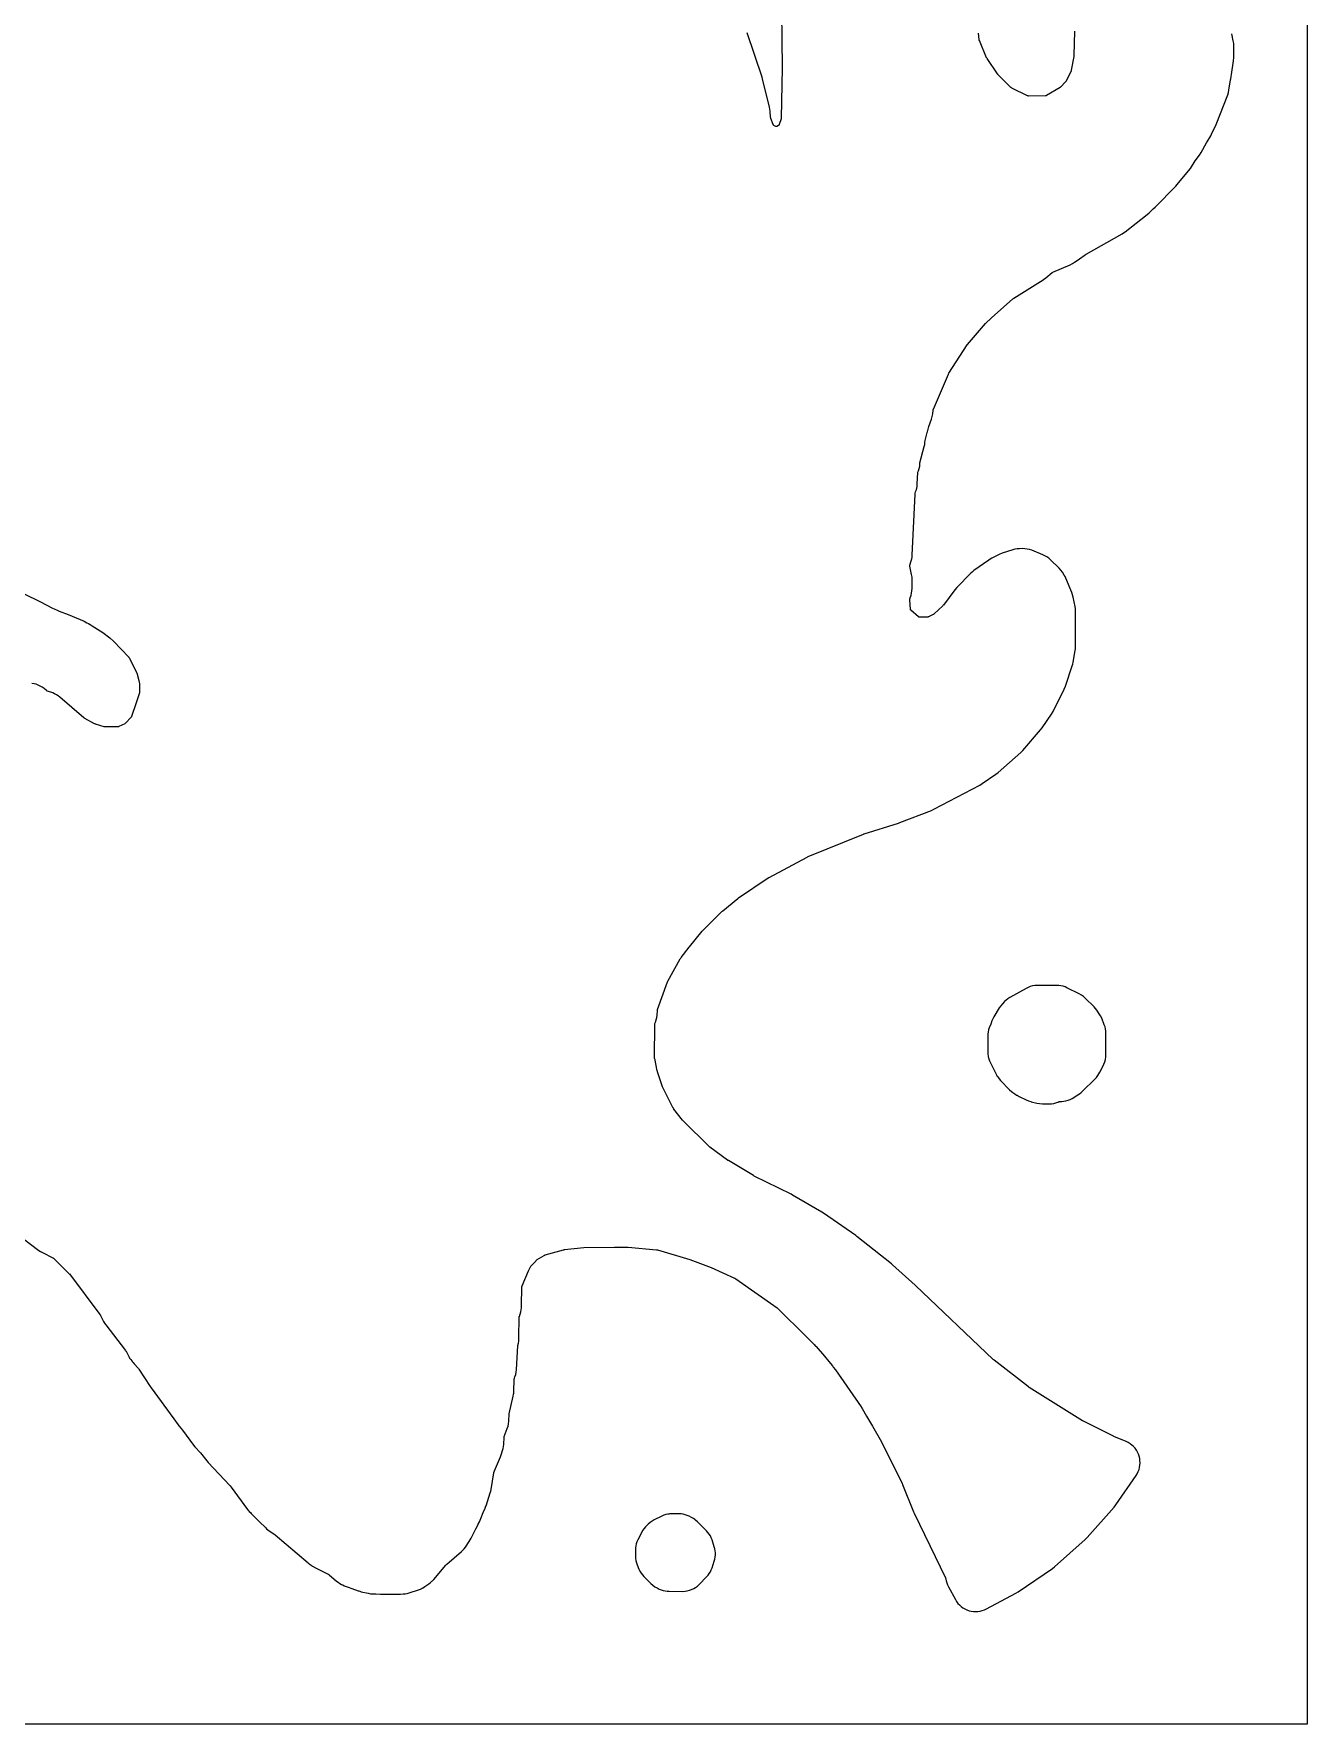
# Model space of a CAD drawing. Header units: millimetres. Extents: x 0 to 300, y 0 to 300.
# Drawn here: x 160.9 to 300, y 0 to 184.5 of the extents above; entities that cross this region are included whole.
import ezdxf

# ---------------------------------------------------------------- set-up
doc = ezdxf.new("R2010")
doc.units = ezdxf.units.MM
doc.layers.add('CUT', color=7, linetype='CONTINUOUS')

msp = doc.modelspace()

# ---------------------------------------------------------------- linework, layer by layer
at = {"layer": 'CUT'}
for points in [[(0.0614, 0), (0.0029, 0.0029), (0, 0.0614), (0, 299.9386), (0.0029, 299.9971), (0.0614, 300), (299.902, 300), (299.9605, 299.9971), (299.9634, 299.9386), (299.9634, 0.0614), (299.9605, 0.0029), (299.902, 0)], [(266.0911, 70.7967), (266.171, 70.6576), (266.3191, 70.4514), (266.4874, 70.2613), (267.4799, 69.2488), (267.6933, 69.0548), (267.825, 68.9603), (267.8304, 68.9554), (268.0412, 68.803), (268.2436, 68.6866), (268.2866, 68.6593), (268.5205, 68.5282), (269.2886, 68.1502), (269.54, 68.0431), (269.8016, 67.9642), (269.8038, 67.9636), (269.8143, 67.9604), (270.4389, 67.807), (270.7303, 67.7535), (270.7411, 67.7528), (270.7554, 67.7502), (271.0508, 67.7322), (271.8138, 67.7309), (272.055, 67.7422), (272.2939, 67.7766), (272.5284, 67.834), (272.7563, 67.9137), (272.7587, 67.9147), (272.8256, 67.9417), (272.8451, 67.949), (272.8881, 67.9611), (272.9322, 67.9684), (272.9529, 67.9701), (273.1599, 67.9811), (273.3962, 68.005), (273.6291, 68.0511), (273.8566, 68.1192), (274.0767, 68.2086), (274.2872, 68.3184), (274.9372, 68.6978), (275.119, 68.8147), (275.29, 68.9469), (275.449, 69.0933), (276.7734, 70.424), (276.9467, 70.6173), (277.0991, 70.8276), (277.3367, 71.194), (277.5068, 71.5018), (277.7656, 72.0597), (277.8669, 72.3136), (277.9399, 72.5771), (277.9837, 72.847), (277.9978, 73.12), (277.9902, 75.432), (277.9785, 75.6657), (277.945, 75.8974), (277.8899, 76.1248), (277.8139, 76.3461), (277.5277, 77.0671), (277.4108, 77.3198), (277.2665, 77.5578), (277.0033, 77.942), (276.8621, 78.1287), (276.704, 78.3013), (275.7369, 79.2635), (275.5358, 79.443), (275.3166, 79.5999), (275.0818, 79.7322), (273.7347, 80.3983), (273.5236, 80.4908), (273.3049, 80.5635), (273.0804, 80.6157), (272.852, 80.6471), (272.6217, 80.6572), (270.4925, 80.6531), (270.236, 80.6394), (269.9823, 80.5995), (269.734, 80.5337), (269.4937, 80.4428), (269.2641, 80.3277), (267.4869, 79.3198), (267.2851, 79.1923), (267.0964, 79.0461), (266.9225, 78.8825), (266.6918, 78.6438), (266.6917, 78.6437), (266.5088, 78.432), (266.3508, 78.2011), (265.7627, 77.2298), (265.761, 77.2267), (265.7499, 77.2083), (265.641, 77.0084), (265.5508, 76.7995), (265.414, 76.4385), (265.2535, 76.0275), (265.2517, 76.023), (265.1768, 75.8009), (265.1229, 75.5728), (265.0907, 75.3407), (265.0893, 75.3087), (265.0883, 75.3007), (265.0862, 75.2376), (265.0804, 75.1065), (265.0805, 75.0683), (265.0804, 75.0662), (265.0805, 75.0591), (265.0851, 73.3709), (265.0965, 73.1397), (265.1291, 72.9106), (265.1829, 72.6855), (265.1903, 72.6635), (265.1935, 72.6502), (265.2683, 72.4318), (265.279, 72.4079), (265.2815, 72.4009), (265.3757, 72.1927), (265.675, 71.6042), (266.0277, 70.907)], [(229.2274, 14.7571), (229.4352, 14.6673), (229.6502, 14.5967), (229.8707, 14.5457), (230.0949, 14.515), (230.321, 14.5046), (231.7898, 14.5039), (232.0383, 14.5161), (232.2844, 14.553), (232.5256, 14.6142), (232.7595, 14.6991), (232.9838, 14.8067), (233.1963, 14.9362), (233.3949, 15.0861), (233.5776, 15.255), (234.3988, 16.0939), (234.5496, 16.2627), (234.6846, 16.4444), (234.8026, 16.6376), (234.9026, 16.8406), (234.9839, 17.0519), (235.2331, 17.7992), (235.2955, 18.0194), (235.3375, 18.2444), (235.3587, 18.4723), (235.359, 18.7011), (235.3384, 18.9291), (235.297, 19.1542), (235.2352, 19.3746), (234.9867, 20.1264), (234.9866, 20.1266), (234.9039, 20.3427), (234.8016, 20.5502), (234.6805, 20.7474), (234.5417, 20.9326), (234.3864, 21.1041), (233.3958, 22.101), (233.1956, 22.2818), (233.1943, 22.2828), (233.1941, 22.283), (233.0944, 22.3551), (232.9771, 22.4401), (232.9768, 22.4402), (232.9754, 22.4412), (232.7409, 22.575), (232.486, 22.7027), (232.2746, 22.7966), (232.2744, 22.7967), (232.274, 22.7969), (232.0554, 22.8708), (231.8308, 22.9243), (231.6023, 22.9568), (231.3718, 22.9681), (230.6244, 22.9703), (230.3967, 22.9605), (230.384, 22.9588), (230.3821, 22.9588), (230.2695, 22.9434), (230.1708, 22.9301), (230.1691, 22.9297), (230.1555, 22.9279), (229.9326, 22.8764), (229.7155, 22.8048), (229.5057, 22.7136), (228.6842, 22.3109), (228.4446, 22.1767), (228.2213, 22.017), (228.0168, 21.8339), (228.0144, 21.8315), (227.7397, 21.5567), (227.5601, 21.3567), (227.403, 21.1386), (227.2703, 20.9048), (226.8888, 20.1401), (226.884, 20.1304), (226.7897, 19.9169), (226.7157, 19.6955), (226.6627, 19.4683), (226.6311, 19.237), (226.6212, 19.0038), (226.624, 18.3315), (226.6365, 18.0921), (226.6719, 17.855), (226.7299, 17.6224), (226.8098, 17.3963), (226.9973, 16.9377), (227.1036, 16.7108), (227.2321, 16.4957), (227.3815, 16.2945), (227.5502, 16.1093), (227.5503, 16.1092), (228.315, 15.3502), (228.5193, 15.1684), (228.7424, 15.01), (228.9813, 14.877)]]:
    msp.add_lwpolyline(points, close=True, dxfattribs=at)
for points in [[(242.5638, 186.9804), (242.654, 180.8203), (242.654, 180.8051), (242.6537, 180.7724), (242.5329, 175.3698), (242.5321, 175.3531), (242.5281, 175.3172), (242.5209, 175.2817), (242.5166, 175.266), (242.3265, 174.6263), (242.3209, 174.609), (242.3063, 174.5731), (242.2743, 174.5514), (242.2586, 174.5422), (242.052, 174.4293), (242.0356, 174.4209), (241.9998, 174.4057), (241.964, 174.4206), (241.9475, 174.4289), (241.7422, 174.539), (241.7257, 174.5484), (241.6922, 174.571), (241.6739, 174.607), (241.6667, 174.6246), (241.4088, 175.2971), (241.4025, 175.3146), (241.392, 175.3532), (241.3853, 175.3926), (241.3835, 175.4112), (241.3345, 176.1119), (241.3097, 176.3291), (241.2661, 176.5433), (240.5004, 179.6084), (240.4466, 179.7933), (238.8303, 184.6407)], [(158.915, 53.6687), (161.4998, 51.7234), (161.6864, 51.5957), (161.8838, 51.4855), (163.0116, 50.9208), (163.029, 50.9115), (163.0647, 50.8887), (163.0978, 50.8623), (163.1122, 50.8488), (164.7652, 49.2192), (164.7685, 49.2158), (164.8157, 49.1622), (164.8258, 49.1494), (168.1495, 44.7301), (168.1572, 44.7198), (168.1602, 44.7158), (168.2034, 44.6476), (168.2123, 44.6315), (168.5545, 43.9706), (168.6671, 43.7754), (168.7968, 43.5911), (170.9658, 40.7861), (170.9975, 40.7364), (171.0057, 40.7215), (171.3055, 40.145), (171.3608, 40.0526), (171.4047, 39.9748), (171.4287, 39.9393), (171.46, 39.8871), (171.4925, 39.8452), (171.521, 39.8032), (171.6302, 39.6678), (171.6442, 39.6497), (171.6511, 39.6419), (171.6743, 39.6154), (171.7112, 39.5734), (171.7967, 39.476), (171.9009, 39.3572), (172.3171, 38.8827), (172.3723, 38.8149), (172.4224, 38.7432), (173.6446, 36.8522), (173.7355, 36.7208), (176.2326, 33.3506), (176.6985, 32.6904), (176.7797, 32.5817), (176.7808, 32.5804), (176.8202, 32.5277), (177.1702, 32.0852), (178.3667, 30.4703), (178.5213, 30.2817), (179.1221, 29.6174), (179.8202, 28.7347), (179.9641, 28.5684), (179.9644, 28.568), (182.3244, 26.0712), (182.3709, 26.0189), (182.3714, 26.0183), (182.4756, 25.8814), (184.2763, 23.449), (184.3922, 23.304), (184.4355, 23.2575), (184.4585, 23.2288), (184.5851, 23.0932), (184.6809, 22.998), (184.8401, 22.8176), (185.248, 22.4181), (185.3543, 22.2989), (185.5263, 22.1391), (185.5736, 22.0991), (186.2294, 21.4567), (186.2576, 21.4329), (186.3592, 21.3392), (186.4923, 21.234), (186.5049, 21.2234), (187.2766, 20.66), (190.8935, 17.6037), (190.9445, 17.5591), (190.9833, 17.5278), (191.0393, 17.4806), (191.0779, 17.4517), (191.1047, 17.4301), (191.1162, 17.4223), (191.1608, 17.3866), (191.1904, 17.3667), (191.1927, 17.3648), (191.2062, 17.3558), (191.2779, 17.3021), (191.3378, 17.2677), (191.3685, 17.2471), (191.4946, 17.1773), (191.5361, 17.1534), (191.5537, 17.1446), (191.681, 17.0811), (193.0801, 16.3826), (193.0954, 16.3743), (193.1776, 16.3195), (193.1955, 16.3051), (193.9908, 15.6231), (194.1622, 15.4885), (194.3448, 15.3694), (194.537, 15.2666), (194.6644, 15.2122), (194.8266, 15.1207), (195.0346, 15.0271), (195.2502, 14.9529), (195.6746, 14.8282), (196.3658, 14.568), (196.3765, 14.5639), (196.391, 14.5585), (196.4272, 14.5474), (196.5423, 14.509), (196.6072, 14.4925), (196.6955, 14.4655), (197.4372, 14.2898), (197.687, 14.2439), (197.7967, 14.235), (197.8081, 14.2331), (197.8559, 14.2303), (197.8857, 14.2279), (197.8875, 14.2276), (197.8928, 14.2273), (197.9403, 14.2235), (197.9936, 14.2219), (198.0209, 14.2205), (198.0758, 14.2172), (198.0827, 14.2172), (198.1502, 14.2136), (198.2815, 14.2135), (198.7745, 14.1991), (198.878, 14.1982), (199.697, 14.2081), (200.8404, 14.2016), (200.989, 14.2052), (201.2808, 14.2209), (201.4991, 14.2423), (201.7146, 14.2827), (201.9258, 14.3419), (202.9389, 14.6744), (203.1603, 14.7589), (203.3727, 14.8639), (203.3812, 14.8692), (203.4042, 14.8806), (203.6086, 15.008), (203.6142, 15.0119), (203.6396, 15.0278), (204.0521, 15.3144), (204.2191, 15.4412), (204.3749, 15.5815), (204.3939, 15.6017), (204.4551, 15.6575), (204.5966, 15.8098), (205.9153, 17.3528), (205.9679, 17.4095), (206.0306, 17.4678), (207.6418, 18.8581), (207.7966, 19.0036), (207.9384, 19.1616), (208.0663, 19.3312), (208.4782, 19.9281), (208.5924, 20.1099), (208.6906, 20.3008), (208.7578, 20.4465), (208.7979, 20.5113), (208.9515, 20.8001), (209.1887, 21.3263), (209.3425, 21.5935), (209.4345, 21.7689), (209.5123, 21.9512), (209.5191, 21.9691), (209.5949, 22.1059), (209.6829, 22.2808), (209.757, 22.462), (209.9934, 23.1118), (210.2133, 23.5996), (210.3076, 23.8417), (210.311, 23.8521), (210.7712, 25.2435), (210.8251, 25.4303), (210.8642, 25.6207), (211.1671, 27.4523), (211.171, 27.4721), (211.1815, 27.5102), (211.1941, 27.5555), (211.2011, 27.5744), (211.2228, 27.6289), (211.2306, 27.6446), (211.8924, 29.1842), (211.9753, 29.4053), (212.1276, 29.8781), (212.1854, 30.0888), (212.2246, 30.3037), (212.2448, 30.5212), (212.2846, 31.3271), (212.2861, 31.3472), (212.2905, 31.3748), (212.2972, 31.4002), (212.3038, 31.4189), (212.6343, 32.2827), (212.7164, 32.5375), (212.7708, 32.7996), (212.7969, 33.066), (212.7971, 33.0707), (212.7993, 33.1196), (212.8029, 33.2013), (212.8276, 33.7618), (212.8287, 33.779), (212.8387, 33.8521), (212.8421, 33.8689), (213.2847, 35.7996), (213.328, 36.0431), (213.3287, 36.052), (213.3316, 36.0683), (213.3505, 36.3116), (213.3896, 37.6585), (213.3907, 37.6787), (213.3981, 37.7111), (213.4035, 37.7289), (213.4049, 37.7329), (213.4069, 37.7389), (213.4069, 37.739), (213.4136, 37.759), (213.4637, 37.9094), (213.4686, 37.9219), (213.5535, 38.1772), (213.6104, 38.4401), (213.6388, 38.7076), (213.7728, 41.2905), (213.7935, 41.3572), (213.8533, 41.5892), (213.8907, 41.8258), (213.9051, 42.0632), (213.9072, 42.0954), (213.9434, 44.493), (213.9464, 44.5084), (213.9505, 44.5241), (214.0943, 45.0292), (214.095, 45.0318), (214.1443, 45.2378), (214.176, 45.4472), (214.1898, 45.6586), (214.238, 47.7532), (214.2388, 47.7707), (214.2405, 47.7851), (214.2456, 47.8088), (214.2507, 47.8262), (214.264, 47.8681), (214.935, 49.4802), (215.2168, 49.9939), (215.6003, 50.4179), (215.913, 50.7184), (216.6767, 51.18), (216.6913, 51.1884), (216.7114, 51.1982), (216.7627, 51.2186), (216.7772, 51.2231), (218.7695, 51.7854), (218.7747, 51.7868), (218.8488, 51.8013), (218.8601, 51.8033), (218.8745, 51.8052), (221.0053, 52.0281), (224.3403, 52.0841), (224.6284, 52.0828), (224.7512, 52.0823), (224.8111, 52.082), (225.8428, 52.0775), (228.9194, 51.796), (228.9377, 51.7939), (229.008, 51.7805), (229.0178, 51.7784), (229.0329, 51.7744), (232.5721, 50.7367), (234.902, 49.8698), (237.4565, 48.6881), (237.4717, 48.6807), (237.5158, 48.6553), (237.5673, 48.622), (242.0928, 45.4502), (245.3223, 42.245), (246.1216, 41.4518), (246.2914, 41.2833), (246.3593, 41.2159), (247.273, 40.1626), (247.7435, 39.5785), (248.1221, 39.1083), (248.2263, 38.979), (248.4594, 38.6896), (251.2632, 34.6456), (251.2834, 34.6153), (251.2843, 34.614), (251.2846, 34.6134), (251.2863, 34.6108), (251.2923, 34.6015), (251.2962, 34.5955), (251.3164, 34.5624), (251.3646, 34.4797), (251.8571, 33.6232), (252.1743, 33.0715), (252.4875, 32.5267), (253.471, 30.816), (255.7494, 26.2605), (255.7705, 26.2161), (255.7897, 26.1709), (256.9841, 23.1945), (257.0544, 23.0355), (260.4791, 15.967), (260.4882, 15.9467), (260.5195, 15.8563), (260.5249, 15.8347), (260.5647, 15.653), (260.6251, 15.4281), (260.7061, 15.2097), (260.8072, 14.9998), (261.5642, 13.5984), (261.6907, 13.3893), (261.8371, 13.1935), (262.0019, 13.013), (262.1835, 12.8494), (262.3802, 12.7043), (262.5902, 12.5791), (262.8114, 12.4751), (263.0417, 12.3931), (263.2789, 12.334), (263.5207, 12.2984), (263.7648, 12.2866), (264.009, 12.2986), (264.2508, 12.3345), (264.4879, 12.3937), (264.7181, 12.4759), (264.9392, 12.5801), (268.1573, 14.2946), (268.3969, 14.44), (272.1411, 17.0108), (272.3791, 17.1963), (275.7265, 20.1469), (275.9468, 20.367), (278.9014, 23.7107), (279.0888, 23.9508), (281.2784, 27.1392), (281.4074, 27.3484), (281.5152, 27.5692), (281.6009, 27.7995), (281.6635, 28.0371), (281.7024, 28.2797), (281.7174, 28.525), (281.7082, 28.7705), (281.675, 29.014), (281.618, 29.253), (281.5378, 29.4853), (281.4353, 29.7086), (281.3113, 29.9207), (281.167, 30.1196), (281.004, 30.3034), (280.8237, 30.4704), (280.6278, 30.6188), (280.4184, 30.7472), (280.1973, 30.8545), (278.8627, 31.423), (278.8306, 31.4373), (278.7989, 31.4524), (275.5303, 33.0777), (275.4795, 33.1044), (275.4301, 33.1336), (269.6204, 36.7553), (269.5686, 36.7895), (269.5185, 36.8264), (265.7857, 39.7322), (265.7396, 39.77), (265.6954, 39.81), (257.2156, 47.8885), (257.16, 47.9399), (254.697, 50.148), (254.5798, 50.2467), (250.7963, 53.2416), (250.6719, 53.334), (247.1483, 55.7841), (246.981, 55.8908), (243.7639, 57.768), (243.6126, 57.8494), (239.5924, 59.8384), (239.5494, 59.8607), (239.5074, 59.8848), (236.7744, 61.5245), (236.7279, 61.5539), (236.6829, 61.5853), (234.7517, 63.0002), (234.6835, 63.0541), (234.6194, 63.1128), (231.8537, 65.8371), (231.7996, 65.894), (231.7493, 65.9544), (230.816, 67.1533), (230.8052, 67.168), (230.7633, 67.234), (230.7547, 67.25), (229.6492, 69.4306), (229.6128, 69.5094), (229.5822, 69.5906), (229.0387, 71.2092), (229.0186, 71.2753), (229.0023, 71.3425), (228.7246, 72.6566), (228.721, 72.6763), (228.7122, 72.762), (228.7118, 72.7821), (228.7254, 76.3719), (228.7259, 76.3894), (228.7295, 76.4267), (228.7398, 76.4622), (228.7458, 76.4789), (228.8116, 76.6463), (228.8922, 76.8873), (228.9481, 77.1352), (228.9784, 77.3875), (229.0149, 77.9161), (229.0165, 77.9337), (229.0226, 77.9709), (229.0322, 78.0075), (229.0378, 78.0242), (230.1309, 81.0326), (230.1328, 81.0373), (230.1645, 81.1075), (230.1726, 81.1231), (231.5226, 83.5489), (231.5648, 83.619), (231.6118, 83.6861), (232.4777, 84.8375), (232.4949, 84.8597), (232.5126, 84.8816), (233.9029, 86.5596), (233.9405, 86.6028), (233.98, 86.6441), (236.0725, 88.7277), (236.1147, 88.7677), (236.1588, 88.8056), (237.7984, 90.1479), (237.8433, 90.183), (237.8899, 90.2158), (241.1287, 92.3879), (241.1783, 92.4194), (241.2294, 92.4484), (245.3655, 94.6677), (245.4221, 94.6962), (245.48, 94.7216), (251.5179, 97.1793), (251.564, 97.197), (251.6108, 97.2128), (255.3311, 98.3799), (255.4809, 98.4321), (258.9393, 99.7635), (259.2081, 99.8856), (264.2208, 102.5313), (264.4641, 102.6779), (265.9688, 103.7058), (266.2102, 103.8934), (268.6931, 106.0785), (268.9292, 106.3161), (270.8611, 108.541), (271.0435, 108.7784), (272.059, 110.2782), (272.2239, 110.5596), (273.4386, 112.983), (273.5755, 113.3133), (274.3221, 115.5549), (274.3755, 115.7385), (274.4148, 115.9256), (274.6316, 117.1999), (274.6581, 117.4078), (274.667, 117.6171), (274.6704, 121.5209), (274.659, 121.7618), (274.6244, 122.0006), (274.4209, 123.0463), (274.3575, 123.3002), (274.268, 123.5462), (273.6102, 125.0948), (273.523, 125.2788), (273.4212, 125.4551), (273.2317, 125.7542), (273.063, 125.9893), (272.8682, 126.2034), (271.9241, 127.1272), (271.7417, 127.289), (271.5445, 127.4323), (271.3342, 127.5557), (271.113, 127.658), (269.8838, 128.1552), (269.6466, 128.2375), (269.4024, 128.2957), (269.1535, 128.329), (268.9026, 128.3372), (268.5562, 128.3311), (268.3053, 128.3141), (268.0574, 128.272), (267.815, 128.2051), (266.6618, 127.8237), (266.3242, 127.684), (265.5213, 127.2805), (265.3562, 127.1896), (265.1984, 127.0865), (263.5771, 125.9376), (263.405, 125.8041), (263.2452, 125.656), (261.7166, 124.1108), (261.4851, 123.8407), (260.2465, 122.1689), (260.2359, 122.1552), (260.1865, 122.0999), (260.1741, 122.0878), (259.2431, 121.2192), (259.2288, 121.2066), (259.1962, 121.1819), (259.1614, 121.1606), (259.1444, 121.1519), (258.609, 120.8947), (258.5907, 120.8865), (258.5502, 120.8722), (258.5076, 120.8667), (258.4875, 120.8658), (257.6357, 120.8483), (257.6161, 120.8484), (257.5746, 120.8519), (257.5404, 120.8758), (257.5253, 120.8883), (256.6878, 121.6163), (256.6741, 121.6288), (256.6472, 121.6574), (256.6409, 121.6962), (256.6394, 121.7147), (256.5805, 122.6944), (256.5839, 122.8436), (256.584, 122.8443), (256.5851, 122.8495), (256.5901, 122.8664), (256.7095, 123.2402), (256.7732, 123.4797), (256.8128, 123.7244), (256.828, 123.9717), (256.8395, 124.9538), (256.8266, 125.2389), (256.7812, 125.5207), (256.5813, 126.4287), (256.5776, 126.4479), (256.5732, 126.4868), (256.5807, 126.5214), (256.5853, 126.5374), (256.7294, 126.9993), (256.7842, 127.2059), (256.8213, 127.4165), (256.8402, 127.6294), (257.1454, 134.2948), (257.1464, 134.3098), (257.1516, 134.346), (257.1611, 134.3843), (257.1667, 134.4018), (257.2142, 134.5367), (257.2405, 134.6091), (257.2463, 134.628), (257.2555, 134.6541), (257.297, 134.7946), (257.3186, 134.8655), (257.3198, 134.8714), (257.3273, 134.897), (257.3742, 135.1461), (257.3957, 135.3985), (257.4385, 136.6566), (257.444, 136.6711), (257.5093, 136.8331), (257.5961, 137.0868), (257.6552, 137.3483), (257.6859, 137.6146), (257.6907, 137.6927), (258.1578, 139.4831), (258.2058, 139.7091), (258.2326, 139.9386), (258.2474, 140.1484), (258.4712, 140.9979), (258.4949, 141.0878), (258.4969, 141.0954), (258.6458, 141.6608), (258.9424, 142.4629), (259.0302, 142.7532), (259.0821, 143.0519), (259.1272, 143.4547), (259.1297, 143.473), (259.1379, 143.5118), (259.1499, 143.5496), (259.1568, 143.5668), (260.8006, 147.3985), (260.8028, 147.4034), (260.8402, 147.4745), (260.8497, 147.4902), (262.837, 150.58), (262.8475, 150.5954), (262.874, 150.6283), (264.8361, 152.8958), (265.5002, 153.544), (267.8352, 155.5966), (267.8894, 155.6403), (267.9178, 155.6619), (267.9234, 155.6661), (267.9382, 155.6759), (271.1537, 157.692), (271.1696, 157.7036), (271.4259, 157.8888), (272.1271, 158.4704), (272.1413, 158.4817), (272.1618, 158.4956), (272.1879, 158.5099), (272.2044, 158.5175), (274.1038, 159.3338), (274.3416, 159.4513), (274.5655, 159.5933), (274.5671, 159.5944), (274.9638, 159.8765), (275.0919, 159.9677), (275.7119, 160.4086), (275.7631, 160.443), (275.816, 160.4748), (279.7617, 162.7076), (279.9233, 162.8074), (280.0769, 162.9191), (282.4857, 164.8155), (282.7048, 165.0098), (283.0307, 165.3349), (283.1578, 165.4388), (283.3526, 165.6159), (285.6333, 167.9199), (285.7768, 168.0779), (287.0164, 169.5647), (287.2162, 169.8407), (287.7401, 170.679), (288.191, 171.2807), (288.3828, 171.5785), (288.9572, 172.6266), (289.3239, 173.2135), (289.4288, 173.3983), (289.5176, 173.5914), (289.6111, 173.8199), (289.8831, 174.3162), (290.0242, 174.6205), (291.2815, 177.8908), (291.3634, 178.1429), (291.4181, 178.4023), (291.5924, 179.5188), (291.6222, 179.6245), (291.6649, 179.8609), (291.6848, 180.1003), (291.6852, 180.1135), (291.9156, 181.5893), (291.9453, 181.9428), (291.9613, 183.186), (291.9466, 183.4903), (291.8951, 183.7905), (291.7231, 184.5218), (291.7193, 184.5399)], [(274.5582, 184.8283), (274.5039, 182.1809), (274.5037, 182.1756), (274.4957, 182.0959), (274.4928, 182.0778), (274.2112, 180.584), (274.2077, 180.5673), (274.1976, 180.5318), (274.1842, 180.4972), (274.1772, 180.4822), (273.6323, 179.3787), (273.6237, 179.3623), (273.6028, 179.3286), (273.5787, 179.2972), (273.5664, 179.2834), (273.0774, 178.7609), (273.065, 178.7483), (273.0368, 178.7233), (273.0064, 178.701), (272.9915, 178.6917), (271.5115, 177.8059), (271.4943, 177.7963), (271.4561, 177.7785), (271.4143, 177.7736), (271.3946, 177.7728), (269.5488, 177.7482), (269.5314, 177.7483), (269.4942, 177.7513), (269.4591, 177.7644), (269.4437, 177.7714), (267.73, 178.5997), (267.7113, 178.6094), (267.673, 178.6335), (267.6377, 178.6617), (267.6224, 178.6762), (266.187, 180.1134), (266.1744, 180.1266), (266.1429, 180.165), (265.0203, 181.83), (265.0106, 181.8451), (264.9737, 181.9131), (264.9662, 181.9295), (264.1701, 183.7968), (264.1625, 183.816), (264.1497, 183.8585), (264.1416, 183.9021), (264.1395, 183.9227), (264.0882, 184.6183)], [(159.8144, 123.4379), (161.6678, 122.5149), (162.9952, 121.8473), (163.1507, 121.7762), (163.4787, 121.6128), (163.706, 121.5134), (164.6787, 121.1441), (166.4408, 120.4158), (166.7416, 120.2432), (166.9038, 120.1501), (167.0767, 120.0509), (167.3066, 119.919), (168.4862, 119.1726), (169.2257, 118.6147), (169.6327, 118.2365), (171.3163, 116.4745), (171.329, 116.4604), (171.3541, 116.4283), (171.3757, 116.3939), (171.3846, 116.3771), (172.1589, 114.8175), (172.1677, 114.7984), (172.1784, 114.7691), (172.3897, 113.9328), (172.475, 113.583), (172.4797, 113.5607), (172.4857, 113.51), (172.486, 113.4923), (172.4756, 112.6213), (172.4748, 112.6017), (172.4736, 112.5914), (172.4709, 112.5821), (172.1178, 111.4937), (171.6174, 110.0002), (171.6103, 109.9906), (171.597, 109.9754), (170.9234, 109.2443), (170.8994, 109.2301), (170.8841, 109.2225), (170.2091, 108.9032), (170.1903, 108.8949), (170.149, 108.8806), (170.1055, 108.8756), (170.0851, 108.8749), (168.7443, 108.8663), (168.7246, 108.8667), (168.6827, 108.8708), (168.6414, 108.8792), (168.6226, 108.8847), (167.6688, 109.186), (167.6527, 109.1915), (167.5851, 109.2197), (167.5699, 109.2273), (166.5145, 109.7848), (166.4959, 109.7953), (166.42, 109.8471), (166.4035, 109.8606), (163.7861, 112.1202), (163.6065, 112.2615), (163.4148, 112.3857), (163.2125, 112.492), (163.0014, 112.5793), (162.4308, 112.7853), (162.4109, 112.7932), (162.3697, 112.8136), (162.3311, 112.8385), (162.3142, 112.8517), (162.0565, 113.0634), (161.8602, 113.2092), (161.6507, 113.3352), (161.4298, 113.44), (161.1997, 113.5228), (160.9626, 113.5828), (160.7209, 113.6192)]]:
    msp.add_lwpolyline(points, dxfattribs=at)

doc.saveas('drawing.dxf')
